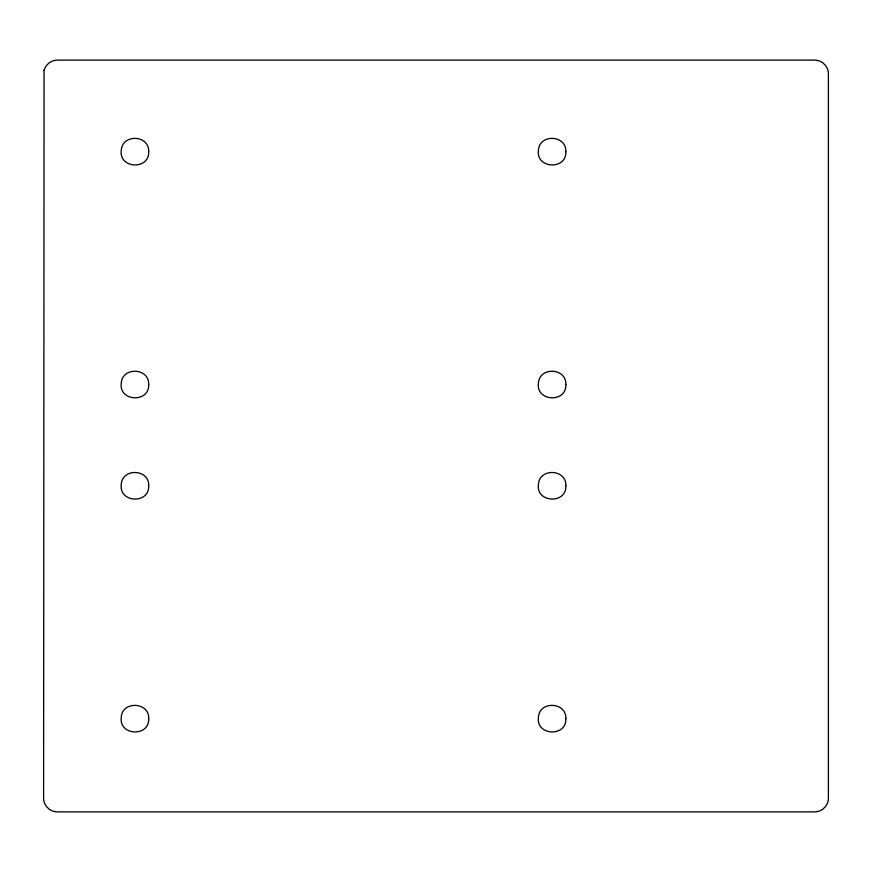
<?xml version="1.0" encoding="UTF-8"?>
<svg xmlns="http://www.w3.org/2000/svg" width="872" height="872" viewBox="0 0 872 872"><rect width="100%" height="100%" fill="white"/><g stroke="black" fill="none" stroke-linecap="round" stroke-linejoin="round"><path stroke-width="1.31" d="M148.698 151.706C149.417 170.291 118.712 168.776 121.263 150.344C122.145 133.514 149.494 134.866 148.698 151.706M148.698 384.574C149.417 403.158 118.712 401.654 121.263 383.211C122.145 366.393 149.494 367.733 148.698 384.574M148.698 485.835C149.417 504.419 118.712 502.904 121.263 484.472C122.145 467.643 149.494 468.994 148.698 485.835M148.698 718.702C149.417 737.298 118.712 735.783 121.263 717.34C122.145 700.521 149.494 701.862 148.698 718.702M565.863 151.706C566.571 170.291 535.866 168.776 538.416 150.344C539.31 133.514 566.647 134.866 565.863 151.706M565.863 384.574C566.571 403.158 535.866 401.654 538.416 383.211C539.31 366.393 566.647 367.733 565.863 384.574M565.863 485.835C566.571 504.419 535.866 502.904 538.416 484.472C539.31 467.643 566.647 468.994 565.863 485.835M565.863 718.702C566.571 737.298 535.866 735.783 538.416 717.34C539.31 700.521 566.647 701.862 565.863 718.702M44.069 70.294L43.6 798.142C43.556 805.51 49.987 811.941 57.356 811.897L814.644 811.897C822.013 811.941 828.444 805.51 828.4 798.142L828.4 73.858C828.444 66.49 822.013 60.059 814.644 60.103L57.356 60.103C51.274 60.135 45.671 64.43 44.069 70.294"/></g></svg>
